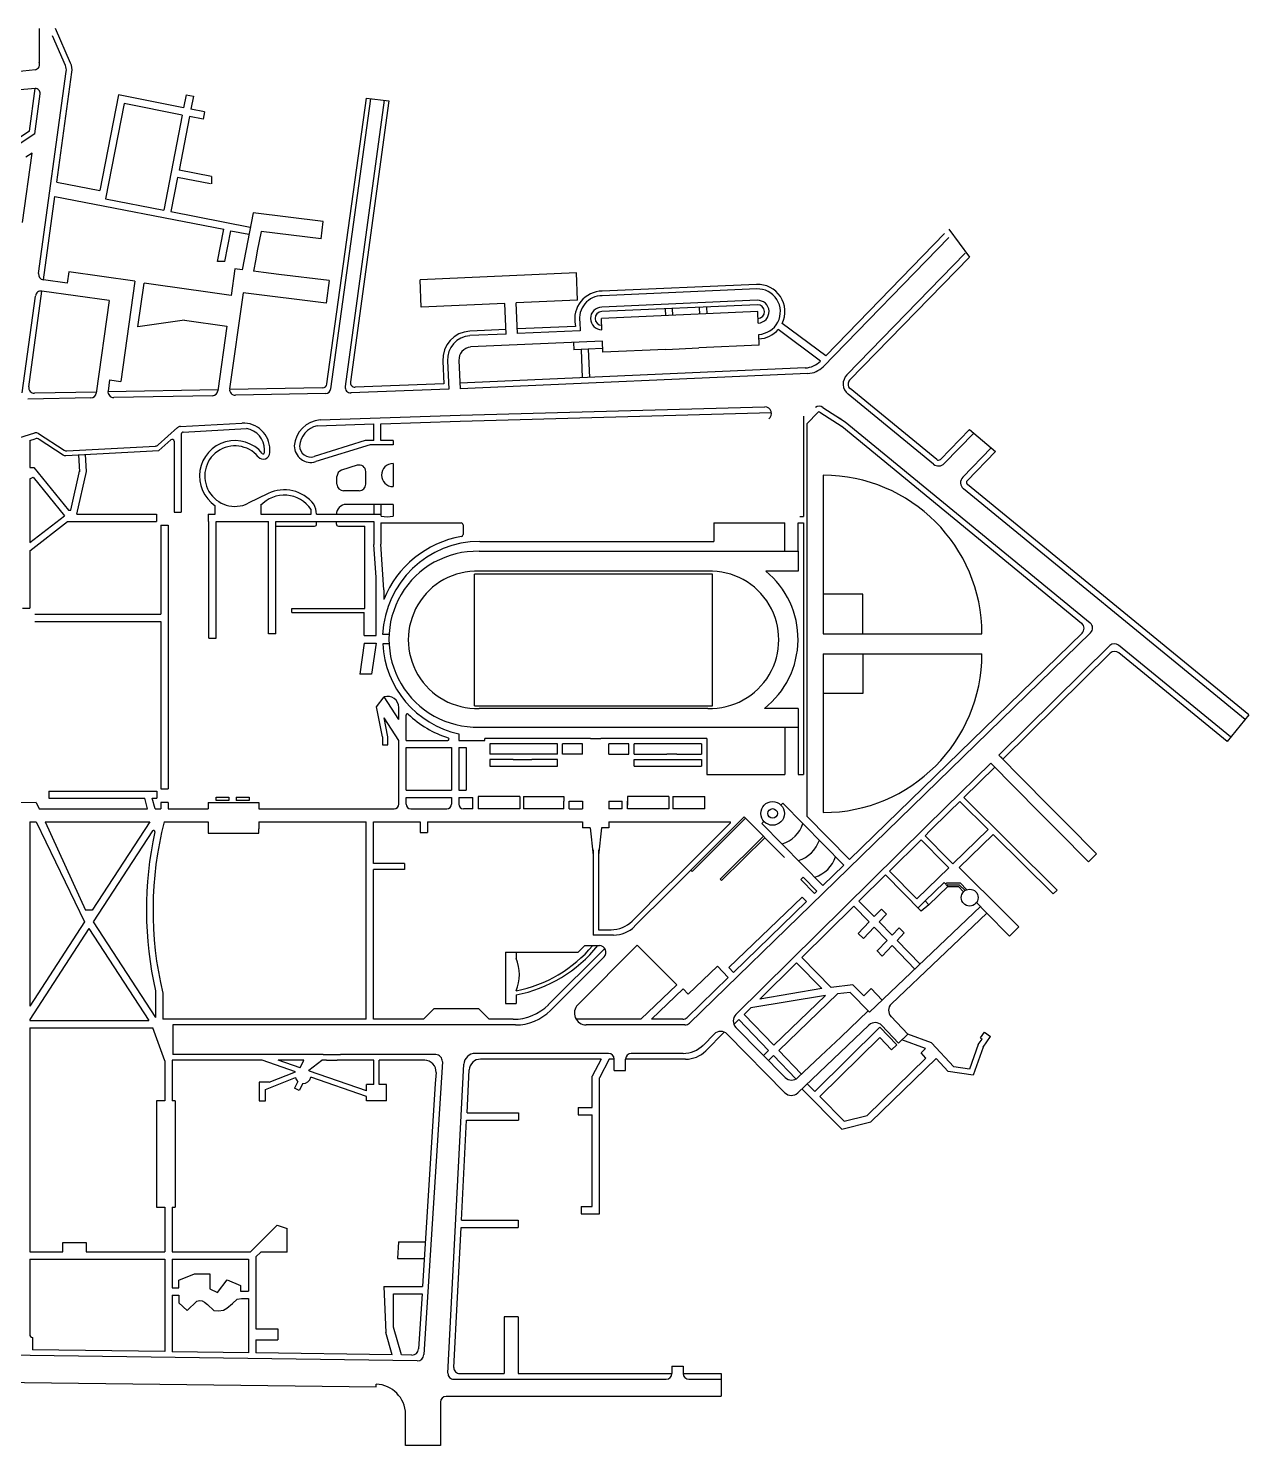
# Model space of a CAD drawing. Header units: inches. Extents: x 1351896 to 1355131, y 408557 to 410703.
# Drawn here: x 1353282 to 1355131, y 408557 to 410703 of the extents above; entities that cross this region are included whole.
import ezdxf

# ---------------------------------------------------------------- set-up
doc = ezdxf.new("R2010")
doc.units = ezdxf.units.IN
doc.header["$MEASUREMENT"] = 0
doc.layers.add('WALKWAYS', color=7, linetype='Continuous', lineweight=30, true_color=0x85000b)

msp = doc.modelspace()

# ---------------------------------------------------------------- linework, layer by layer
at = {"layer": 'WALKWAYS', "color": 255, "linetype": 'Continuous', "lineweight": 25}
for p, q in [((1353298.6, 410703), (1353298.6, 410652)), ((1353346.3, 410650.5), (1353323.3, 410703)), ((1353338.5, 410647), (1353318.9, 410691.7)), ((1353293.1, 410640.3), (1353060, 410615.9)), ((1353297.8, 410332), (1353339.8, 410637.7)), ((1353325.5, 410470.2), (1353348.3, 410636.6)), ((1353292.7, 410612.2), (1353069.1, 410591.5)), ((1353283.9, 410547.5), (1353292.7, 410612.2)), ((1353292, 410543.2), (1353300.1, 410603.9)), ((1353418.6, 410602.3), (1353390.6, 410457.6)), ((1353427.3, 410589.4), (1353399.3, 410444.7)), ((1353517.5, 410582.6), (1353418.6, 410602.3)), ((1353515.4, 410571.8), (1353427.3, 410589.4)), ((1353521.4, 410602.5), (1353517.5, 410582.6)), ((1353521.4, 410602.5), (1353532.2, 410600.4)), ((1353532.2, 410600.4), (1353528.4, 410580.5)), ((1353734.6, 410164.6), (1353794.4, 410597.3)), ((1353740.6, 410157.5), (1353801.2, 410596.4)), ((1353821.4, 410594.4), (1353762.2, 410160.9)), ((1353828.2, 410593.5), (1353770.1, 410167.8)), ((1353794.4, 410597.3), (1353828.2, 410593.5)), ((1353515.4, 410571.8), (1353487.5, 410427.6)), ((1353526.3, 410569.7), (1353510.5, 410488.2)), ((1353546.9, 410565.6), (1353526.3, 410569.7)), ((1353549, 410576.4), (1353528.4, 410580.5)), ((1353549, 410576.4), (1353546.9, 410565.6)), ((1353283.9, 410547.5), (1353252.8, 410526.9)), ((1353292, 410543.2), (1353258, 410520.7)), ((1353273.6, 410409.3), (1353288, 410514.2)), ((1353288, 410514.2), (1353278.5, 410507.8)), ((1353559.7, 410478.6), (1353510.5, 410488.2)), ((1353325.5, 410470.2), (1353390.6, 410457.6)), ((1353508.4, 410477.4), (1353498.3, 410425.5)), ((1353558.2, 410467.7), (1353508.4, 410477.4)), ((1353559.7, 410478.6), (1353559.7, 410467.7)), ((1353305.2, 410322.3), (1353322.5, 410448.3)), ((1353322.5, 410448.3), (1353578.2, 410398.8)), ((1353399.3, 410444.7), (1353487.5, 410427.6)), ((1353498.3, 410425.5), (1353618.5, 410402.2)), ((1353622.6, 410423.5), (1353606, 410337.5)), ((1353728.9, 410410.5), (1353622.6, 410423.5)), ((1353568.8, 410350.2), (1353578.2, 410398.8)), ((1353580, 410350.2), (1353589, 410396.7)), ((1353589, 410396.7), (1353616.4, 410391.4)), ((1353725.7, 410384.2), (1353728.9, 410410.5)), ((1354676.4, 410398.8), (1354707.6, 410356.8)), ((1353634.7, 410395.4), (1353629, 410366.1)), ((1353725.7, 410384.2), (1353634.7, 410395.4)), ((1354676.4, 410386.4), (1354486.1, 410190.8)), ((1354670.1, 410392.3), (1354490.1, 410207.2)), ((1353626.7, 410353.7), (1353623.1, 410335.4)), ((1353629, 410366.1), (1353626.7, 410353.7)), ((1354701.4, 410362.8), (1354522.2, 410178.5)), ((1354707.6, 410356.8), (1354526.3, 410170.4)), ((1353343.7, 410334.3), (1353341.3, 410317.2)), ((1353443.6, 410320.3), (1353343.7, 410334.3)), ((1353580, 410350.2), (1353568.8, 410350.2)), ((1353595.2, 410339), (1353589.6, 410298.8)), ((1353606, 410337.5), (1353595.2, 410339)), ((1353638.4, 410333.5), (1353623.1, 410335.4)), ((1353661.7, 410330.6), (1353638.4, 410333.5)), ((1354112.4, 410332.7), (1353875.6, 410322.4)), ((1354114.2, 410291.4), (1354112.4, 410332.7)), ((1353341.3, 410317.2), (1353305.1, 410322.3)), ((1353443.6, 410320.3), (1353422.4, 410168.5)), ((1353448.3, 410251.1), (1353457.6, 410317.2)), ((1353493.2, 410312.2), (1353457.6, 410317.2)), ((1353554.2, 410303.7), (1353475.4, 410314.7)), ((1353737.8, 410321.3), (1353661.7, 410330.6)), ((1353737.8, 410321.3), (1353733.6, 410287.1)), ((1353877.4, 410281.1), (1353875.6, 410322.4)), ((1354385.2, 410315.4), (1354151.2, 410305.2)), ((1353273, 410151.4), (1353293.1, 410297.8)), ((1353282.9, 410160.2), (1353302.8, 410305.2)), ((1353404.8, 410291), (1353302.8, 410305.2)), ((1353404.8, 410291), (1353385.2, 410150.9)), ((1353589.6, 410298.8), (1353554.2, 410303.7)), ((1353607.5, 410302.6), (1353587.2, 410157.3)), ((1353733.6, 410287.1), (1353607.5, 410302.6)), ((1354114.2, 410291.4), (1354021.3, 410287.3)), ((1354386.2, 410291.3), (1354150.8, 410281)), ((1354385.5, 410308.5), (1354151.5, 410298.3)), ((1354004.1, 410286.6), (1353877.4, 410281.1)), ((1354006.1, 410240.2), (1354004.1, 410286.6)), ((1354023.3, 410241), (1354021.3, 410287.3)), ((1354387, 410274.1), (1354150.2, 410263.8)), ((1354386.5, 410284.4), (1354151.1, 410274.1)), ((1354246.7, 410278.3), (1354247.2, 410268)), ((1354257.7, 410278.8), (1354258.2, 410268.5)), ((1354298.3, 410280.6), (1354298.8, 410270.3)), ((1354309.3, 410281.1), (1354309.8, 410270.7)), ((1354387.7, 410256.9), (1354387, 410274.1)), ((1353518.9, 410261.3), (1353448.3, 410251.1)), ((1353518.9, 410261.3), (1353583.1, 410252.3)), ((1353583.1, 410252.3), (1353569.4, 410154.3)), ((1354005.8, 410247.1), (1353950.9, 410244.7)), ((1354111, 410251.7), (1354023, 410247.9)), ((1354110.7, 410255.2), (1354111, 410251.7)), ((1354117.6, 410258), (1354118.2, 410245.2)), ((1354150.9, 410246.6), (1354150.2, 410263.8)), ((1354482.3, 410199.3), (1354418.2, 410247.1)), ((1354490.1, 410207.2), (1354424.3, 410256.3)), ((1354006.1, 410240.2), (1353951.2, 410237.8)), ((1354151.7, 410229.4), (1353952, 410220.6)), ((1354118.2, 410245.2), (1354023.3, 410241)), ((1354107.9, 410227.5), (1354108.4, 410216.5)), ((1354152.4, 410212.8), (1354151.7, 410229.4)), ((1354389.2, 410223.2), (1354388.5, 410239.7)), ((1354152.2, 410218.4), (1354108.4, 410216.5)), ((1354119.4, 410217), (1354121.3, 410174.1)), ((1354130.4, 410217.4), (1354132.3, 410174.6)), ((1354248, 410217), (1354152.4, 410212.8)), ((1354248, 410217), (1354297.9, 410219.2)), ((1354389.2, 410223.2), (1354297.9, 410219.2)), ((1353910.3, 410199.2), (1353911.8, 410165)), ((1353917.2, 410199.5), (1353919.1, 410156.6)), ((1353934.4, 410200.3), (1353936.3, 410157.4)), ((1354459.1, 410188.9), (1353935.9, 410166)), ((1353405.4, 410170.9), (1353403, 410153.9)), ((1353405.4, 410170.9), (1353422.4, 410168.5)), ((1353911.8, 410165), (1353777.2, 410160)), ((1354462.9, 410180.4), (1353936.3, 410157.4)), ((1353376.8, 410143.4), (1353281.7, 410141.7)), ((1353385.4, 410152.2), (1353291.6, 410150.5)), ((1353569.6, 410155.7), (1353402.8, 410152.5)), ((1353561, 410146.9), (1353411.7, 410144.1)), ((1353727.9, 410158.6), (1353587, 410156)), ((1353732.2, 410150.1), (1353595.9, 410147.5)), ((1353919.1, 410156.6), (1353771, 410151.1)), ((1354653.3, 410043.2), (1354523.9, 410149.1)), ((1354658.3, 410050.2), (1354527, 410157.7)), ((1353724.4, 410110.1), (1353936.3, 410117.2)), ((1353936.3, 410117.2), (1354397.7, 410129.9)), ((1353936.6, 410108.5), (1354407.8, 410121.6)), ((1354461.3, 410104.3), (1354478.6, 410121.8)), ((1354481.1, 410122), (1354515.1, 410100.3)), ((1354485.8, 410129.2), (1354519.7, 410107.5)), ((1353478.9, 410072.3), (1353508.3, 410098.5)), ((1353512.5, 410100.2), (1353605.9, 410105.3)), ((1353516.8, 410091.8), (1353612.6, 410097)), ((1353719.7, 410101.3), (1353805.4, 410104.2)), ((1353805.4, 410078.9), (1353805.4, 410104.2)), ((1353816.4, 410104.5), (1353936.6, 410108.5)), ((1353816.4, 410078.9), (1353816.4, 410104.5)), ((1354456.3, 410115.9), (1354456.3, 409964.2)), ((1354461.3, 410104.3), (1354461.3, 409510.4)), ((1354507.8, 410115), (1354513, 410111.9)), ((1354514.3, 410100.9), (1354877.7, 409802.4)), ((1354519.7, 410107.5), (1354890.6, 409802.9)), ((1354707.6, 410095.6), (1354663.7, 410050.5)), ((1354707.6, 410095.6), (1354747.4, 410062.5)), ((1353065.8, 410021.5), (1353292, 410090.4)), ((1353284.3, 410079), (1353292.8, 410081.6)), ((1353284.3, 410079), (1353284.3, 410038.2)), ((1353297.7, 410089.6), (1353336.6, 410064.4)), ((1353298.5, 410080.8), (1353334.8, 410057.4)), ((1353479.9, 410064), (1353498, 410080.1)), ((1353503, 410077.8), (1353503, 409970.6)), ((1353514, 410088.8), (1353514, 409970.6)), ((1353792.7, 410078.9), (1353715.2, 410054.7)), ((1353805.4, 410078.9), (1353792.7, 410078.9)), ((1353834.8, 410078.9), (1353816.4, 410078.9)), ((1353834.8, 410078.9), (1353834.8, 410072.7)), ((1354714.2, 410090.1), (1354669.5, 410044.1)), ((1353338.9, 410056.4), (1353479.9, 410064)), ((1353340.7, 410063.4), (1353474.7, 410070.6)), ((1353360.3, 410031.7), (1353358.9, 410057.4)), ((1353370.3, 410032.3), (1353368.9, 410058)), ((1353640.1, 410060.8), (1353640.1, 410065.3)), ((1353648.1, 410060.8), (1353648.1, 410065.3)), ((1353799.8, 410072.7), (1353717.6, 410047)), ((1353834.8, 410072.7), (1353799.8, 410072.7)), ((1354740.8, 410068), (1354697.7, 410023.7)), ((1354747.4, 410062.5), (1354704.3, 410018.2)), ((1353284.3, 410038.2), (1353290.8, 410038.2)), ((1353290.8, 410038.2), (1353343.1, 409973.5)), ((1353346.8, 409973.5), (1353360.5, 410034.5)), ((1353355.7, 409967.4), (1353370.3, 410032.3)), ((1353780.3, 410041.5), (1353756.8, 410034.1)), ((1353793.3, 410013), (1353793.3, 410031.9)), ((1353834.8, 410044.2), (1353834.8, 410009.2)), ((1353284.3, 410021.1), (1353289.7, 410023.6)), ((1353284.3, 410021.1), (1353284.3, 409924.8)), ((1353289.7, 410023.6), (1353337, 409965.2)), ((1353749.8, 410013), (1353749.8, 410024.6)), ((1354486.3, 410026.5), (1354486.3, 409786.1)), ((1355130.7, 409663.5), (1354704.6, 410012.3)), ((1353645.3, 409998.6), (1353615.3, 409984)), ((1353783.3, 410003), (1353759.8, 410003)), ((1355125.2, 409656.8), (1354698.7, 410006)), ((1353343.1, 409973.5), (1353346.8, 409973.5)), ((1353355.7, 409967.4), (1353476.2, 409967.4)), ((1353476.2, 409967.4), (1353476.2, 409956.4)), ((1353503, 409970.6), (1353514, 409970.6)), ((1353554.6, 409967.4), (1353565.5, 409967.4)), ((1353554.6, 409967.4), (1353554.6, 409956.4)), ((1353565.5, 409967.4), (1353565.5, 409980.4)), ((1353634.2, 409980.4), (1353634.2, 409967.4)), ((1353634.2, 409967.4), (1353710.9, 409967.4)), ((1353710.9, 409967.4), (1353710.9, 409973.1)), ((1353718.9, 409967.4), (1353805.4, 409967.4)), ((1353834.8, 409982.2), (1353763.9, 409982.2)), ((1353805.4, 409982.2), (1353805.4, 409967.4)), ((1353805.4, 409967.4), (1353816.4, 409967.4)), ((1353816.4, 409982.2), (1353816.4, 409964.3)), ((1353834.8, 409982.2), (1353834.8, 409964.4)), ((1353284.3, 409924.8), (1353337, 409965.2)), ((1353284.3, 409912.2), (1353341.8, 409956.4)), ((1353341.8, 409956.4), (1353476.2, 409956.4)), ((1353483.2, 409950.7), (1353483.2, 409816.2)), ((1353483.2, 409950.7), (1353494.2, 409950.7)), ((1353494.2, 409950.7), (1353494.2, 409551.7)), ((1353554.6, 409956.4), (1353555.7, 409956.4)), ((1353555.7, 409779.6), (1353555.7, 409956.4)), ((1353566.7, 409779.6), (1353566.7, 409956.4)), ((1353566.7, 409956.4), (1353646, 409956.4)), ((1353646, 409786.4), (1353646, 409956.4)), ((1353657, 409786.4), (1353657, 409956.4)), ((1353657, 409956.4), (1353805.4, 409956.4)), ((1353657, 409949.4), (1353715.9, 409949.4)), ((1353718.9, 409952.4), (1353718.9, 409956.4)), ((1353748.9, 409952.4), (1353748.9, 409956.4)), ((1353751.9, 409949.4), (1353791.9, 409949.4)), ((1353791.9, 409824.7), (1353791.9, 409949.4)), ((1353805.4, 409956.4), (1353805.4, 409921.4)), ((1353816.4, 409954.2), (1353937.7, 409954.2)), ((1353816.4, 409954.2), (1353816.4, 409921.9)), ((1353940.7, 409951.2), (1353940.7, 409936.7)), ((1354320.4, 409954.2), (1354428.1, 409954.2)), ((1354320.4, 409954.2), (1354320.4, 409926.3)), ((1354428.1, 409911.3), (1354428.1, 409954.2)), ((1354448.2, 409911.3), (1354448.2, 409954.2)), ((1354448.2, 409954.2), (1354456.3, 409954.2)), ((1354450.7, 409964.2), (1354456.3, 409964.2)), ((1354456.3, 409954.2), (1354456.3, 409573.3)), ((1353966.3, 409926.3), (1354320.4, 409926.3)), ((1353284.3, 409912.2), (1353284.3, 409825)), ((1353808.9, 409871.5), (1353805.4, 409921.4)), ((1353820.5, 409852.8), (1353816.4, 409921.9)), ((1353965.1, 409911.3), (1354448.2, 409911.3)), ((1354448.2, 409911.3), (1354448.2, 409881.2)), ((1354311.6, 409881.2), (1353965.1, 409881.2)), ((1354448.2, 409881.2), (1354399.4, 409881.2)), ((1353808.9, 409783.7), (1353808.9, 409871.5)), ((1354318.6, 409876.7), (1353958.1, 409876.7)), ((1353958.1, 409677.3), (1353958.1, 409876.7)), ((1354318.6, 409677.3), (1354318.6, 409876.7)), ((1353820.5, 409852.8), (1353820.5, 409838.4)), ((1354546.4, 409846.2), (1354486.3, 409846.2)), ((1354546.4, 409786.1), (1354546.4, 409846.2)), ((1353273.3, 409825), (1353284.3, 409825)), ((1353681.2, 409824.7), (1353791.9, 409824.7)), ((1353681.2, 409818.7), (1353681.2, 409824.7)), ((1353681.2, 409818.7), (1353791.1, 409818.7)), ((1353791.1, 409783.7), (1353791.1, 409818.7)), ((1353292.1, 409816.2), (1353483.2, 409816.2)), ((1353292.1, 409805.2), (1353483.2, 409805.2)), ((1353483.2, 409805.2), (1353483.2, 409551.7)), ((1353555.7, 409779.6), (1353566.7, 409779.6)), ((1353657, 409786.4), (1353646, 409786.4)), ((1353791.1, 409783.7), (1353808.9, 409783.7)), ((1353828.7, 409785.2), (1353819, 409785.2)), ((1354891.3, 409788), (1354486.2, 409393.8)), ((1354486.3, 409786.1), (1354726.7, 409786.1)), ((1354878.3, 409787.5), (1354526.1, 409444.6)), ((1353791.1, 409772.4), (1353784.6, 409725.1)), ((1353791.1, 409772.4), (1353808.9, 409772.4)), ((1353808.9, 409772.4), (1353802.3, 409725.1)), ((1353828.7, 409771.2), (1353819, 409771.2)), ((1354486.3, 409756.1), (1354726.7, 409756.1)), ((1354486.3, 409756.1), (1354486.3, 409515.7)), ((1354546.4, 409756.1), (1354546.4, 409696)), ((1354752.3, 409602.8), (1354920.3, 409768.5)), ((1354758.4, 409596.7), (1354920.8, 409757)), ((1355103.4, 409630.2), (1354933.7, 409769.1)), ((1355097.9, 409623.5), (1354934.2, 409757.6)), ((1353802.3, 409725.1), (1353784.6, 409725.1)), ((1353809.7, 409675.9), (1353821.4, 409690.7)), ((1353843.4, 409656.7), (1353821.4, 409690.7)), ((1354546.4, 409696), (1354486.3, 409696)), ((1353818.8, 409630.5), (1353809.7, 409675.9)), ((1353843.4, 409656.7), (1353843.4, 409674.9)), ((1353958.1, 409677.3), (1354318.6, 409677.3)), ((1354311.6, 409673.4), (1353965.1, 409673.4)), ((1354448.2, 409673.4), (1354397.1, 409673.4)), ((1354448.2, 409673.4), (1354448.2, 409645.2)), ((1353843.4, 409624.8), (1353821.2, 409659.2)), ((1353826.9, 409630.6), (1353821.2, 409659.2)), ((1353854.4, 409625), (1353854.4, 409663.2)), ((1353965.1, 409645.2), (1354448.2, 409645.2)), ((1354428.1, 409645.2), (1354428.1, 409573.3)), ((1354448.2, 409645.2), (1354448.2, 409573.3)), ((1355130.7, 409663.5), (1355097.9, 409623.5)), ((1353818.8, 409630.5), (1353818.8, 409618.5)), ((1353826.9, 409618.5), (1353826.9, 409630.6)), ((1353843.4, 409528.5), (1353843.4, 409624.8)), ((1353854.4, 409625), (1353917.5, 409625)), ((1353934.3, 409634.8), (1353934.3, 409625)), ((1353934.3, 409625), (1353945.4, 409625)), ((1353945.4, 409625), (1353973.5, 409625)), ((1354121.7, 409628), (1353973.5, 409628)), ((1353973.5, 409625), (1353973.5, 409628)), ((1354134, 409628), (1354121.7, 409628)), ((1354134, 409628), (1354149.4, 409628)), ((1354161.7, 409628), (1354149.4, 409628)), ((1354309.9, 409628), (1354161.7, 409628)), ((1354309.9, 409628), (1354309.9, 409573.3)), ((1353818.8, 409618.5), (1353826.9, 409618.5)), ((1353854.4, 409614), (1353923.2, 409614)), ((1353854.4, 409549.5), (1353854.4, 409614)), ((1353923.2, 409614), (1353923.2, 409549.5)), ((1353934.3, 409614), (1353945.4, 409614)), ((1353934.3, 409614), (1353934.3, 409549.5)), ((1353945.4, 409614), (1353945.4, 409549.5)), ((1353981.5, 409620), (1353981.5, 409603.9)), ((1354083.6, 409620), (1353981.5, 409620)), ((1354083.6, 409603.9), (1353981.5, 409603.9)), ((1354083.6, 409603.9), (1354083.6, 409620)), ((1354091.6, 409603.9), (1354091.6, 409620)), ((1354121.7, 409620), (1354091.6, 409620)), ((1354121.7, 409603.9), (1354091.6, 409603.9)), ((1354121.7, 409603.9), (1354121.7, 409620)), ((1354161.7, 409603.9), (1354161.7, 409620)), ((1354191.8, 409620), (1354161.7, 409620)), ((1354161.7, 409603.9), (1354191.8, 409603.9)), ((1354191.8, 409603.9), (1354191.8, 409620)), ((1354301.9, 409620), (1354199.8, 409620)), ((1354199.8, 409603.9), (1354199.8, 409620)), ((1354199.8, 409603.9), (1354249.3, 409603.9)), ((1354264.6, 409603.9), (1354249.3, 409603.9)), ((1354264.6, 409603.9), (1354301.9, 409603.9)), ((1354301.9, 409620), (1354301.9, 409603.9)), ((1354757.2, 409597.9), (1354752.3, 409602.8)), ((1354825.7, 409528.4), (1354752.3, 409602.8)), ((1353981.5, 409595.9), (1353981.5, 409585.8)), ((1354016.5, 409595.9), (1353981.5, 409595.9)), ((1353981.5, 409585.8), (1354083.6, 409585.8)), ((1354016.5, 409595.9), (1354044.8, 409595.9)), ((1354083.6, 409595.9), (1354044.8, 409595.9)), ((1354083.6, 409585.8), (1354083.6, 409595.9)), ((1354199.8, 409595.9), (1354241.3, 409595.9)), ((1354199.8, 409585.8), (1354199.8, 409595.9)), ((1354199.8, 409585.8), (1354301.9, 409585.8)), ((1354241.3, 409595.9), (1354272.6, 409595.9)), ((1354272.6, 409595.9), (1354301.9, 409595.9)), ((1354301.9, 409595.9), (1354301.9, 409585.8)), ((1354671.1, 409522.7), (1354740.1, 409590.7)), ((1354699.2, 409538.3), (1354746.1, 409584.6)), ((1354813.6, 409516.2), (1354740.1, 409590.7)), ((1354309.9, 409573.3), (1354393.6, 409573.3)), ((1354393.6, 409573.3), (1354428.1, 409573.3)), ((1354448.2, 409573.3), (1354456.3, 409573.3)), ((1353313.3, 409548.3), (1353476.7, 409548.2)), ((1353313.3, 409548.3), (1353313.3, 409537.3)), ((1353476.7, 409548.2), (1353476.7, 409537.3)), ((1353483.2, 409551.7), (1353494.2, 409551.7)), ((1353567, 409534.1), (1353567, 409538.8)), ((1353567, 409538.8), (1353586.2, 409538.8)), ((1353586.2, 409538.8), (1353586.2, 409534.1)), ((1353597.3, 409538.8), (1353597.3, 409534.1)), ((1353597.3, 409538.8), (1353617, 409538.8)), ((1353617, 409538.8), (1353617, 409534.1)), ((1353854.4, 409549.5), (1353923.2, 409549.5)), ((1353854.4, 409538.4), (1353923.2, 409538.4)), ((1353854.4, 409528.5), (1353854.4, 409538.4)), ((1353923.2, 409538.4), (1353923.2, 409528.5)), ((1353934.3, 409549.5), (1353945.4, 409549.5)), ((1353934.3, 409538.4), (1353934.3, 409528.5)), ((1353934.3, 409538.4), (1353955.4, 409538.4)), ((1353955.4, 409521.5), (1353955.4, 409538.4)), ((1354026.5, 409539.8), (1353963.4, 409539.8)), ((1353963.4, 409539.8), (1353963.4, 409532.8)), ((1354026.5, 409539.8), (1354026.5, 409521.5)), ((1354032.5, 409539.8), (1354032.5, 409521.5)), ((1354032.5, 409539.8), (1354093.6, 409539.8)), ((1354093.6, 409539.8), (1354093.6, 409532.8)), ((1354252.4, 409539.8), (1354189.8, 409539.8)), ((1354189.8, 409539.8), (1354189.8, 409527.1)), ((1354252.4, 409539.8), (1354252.4, 409521.5)), ((1354258.4, 409539.8), (1354258.4, 409521.5)), ((1354258.4, 409539.8), (1354307.2, 409539.8)), ((1354307.2, 409521.5), (1354307.2, 409539.8)), ((1354699.2, 409538.3), (1354840.4, 409398.3)), ((1353294.3, 409530.7), (1353228.6, 409530.4)), ((1353294.3, 409530.7), (1353298.5, 409521.5)), ((1353298.5, 409521.5), (1353462.9, 409521.5)), ((1353313.3, 409537.3), (1353458.5, 409537.3)), ((1353462.9, 409521.5), (1353458.5, 409537.3)), ((1353474.2, 409521.5), (1353469.8, 409537.3)), ((1353469.8, 409537.3), (1353476.7, 409537.3)), ((1353474.2, 409521.5), (1353483.2, 409521.5)), ((1353474.2, 409521.5), (1353483.2, 409521.5)), ((1353483.2, 409530.7), (1353483.2, 409521.5)), ((1353494.2, 409530.7), (1353483.2, 409530.7)), ((1353494.2, 409530.7), (1353494.2, 409521.5)), ((1353494.2, 409521.5), (1353554.6, 409521.5)), ((1353554.6, 409530.7), (1353554.6, 409521.5)), ((1353554.6, 409530.7), (1353631.2, 409530.7)), ((1353586.2, 409534.1), (1353567, 409534.1)), ((1353617, 409534.1), (1353597.3, 409534.1)), ((1353631.2, 409530.7), (1353631.2, 409521.5)), ((1353631.2, 409521.5), (1353836.4, 409521.5)), ((1353861.4, 409521.5), (1353916.2, 409521.5)), ((1353955.4, 409521.5), (1353941.3, 409521.5)), ((1353963.4, 409532.8), (1353963.4, 409521.5)), ((1354026.5, 409521.5), (1353963.4, 409521.5)), ((1354093.6, 409521.5), (1354032.5, 409521.5)), ((1354093.6, 409521.5), (1354093.6, 409532.8)), ((1354101.6, 409521.5), (1354101.6, 409532.8)), ((1354101.6, 409532.8), (1354121.7, 409532.8)), ((1354101.6, 409521.5), (1354121.7, 409521.5)), ((1354121.7, 409532.8), (1354121.7, 409521.5)), ((1354161.7, 409532.8), (1354161.7, 409521.5)), ((1354161.7, 409532.8), (1354181.8, 409532.8)), ((1354181.8, 409521.5), (1354161.7, 409521.5)), ((1354181.8, 409521.5), (1354181.8, 409532.8)), ((1354189.8, 409521.5), (1354189.8, 409532.8)), ((1354252.4, 409521.5), (1354189.8, 409521.5)), ((1354307.2, 409521.5), (1354258.4, 409521.5)), ((1354422.3, 409527), (1354425.2, 409529.8)), ((1354425.2, 409529.8), (1354517.5, 409436.3)), ((1354671.1, 409522.7), (1354641.8, 409493.9)), ((1354677.2, 409516.6), (1354647.9, 409487.8)), ((1354677.2, 409516.6), (1354693.3, 409532.5)), ((1354693.3, 409532.5), (1354736, 409490.2)), ((1354813.6, 409516.2), (1354842.4, 409487)), ((1354825.7, 409528.4), (1354854.6, 409499.1)), ((1353284.3, 409501.5), (1353284.3, 409222.5)), ((1353284.3, 409501.5), (1353294.2, 409501.5)), ((1353294.2, 409501.5), (1353367.5, 409350.2)), ((1353307.7, 409501.5), (1353369, 409368.1)), ((1353307.7, 409501.5), (1353466.1, 409501.5)), ((1353466.1, 409501.5), (1353379.2, 409368.1)), ((1353487.8, 409501.5), (1353554.6, 409501.5)), ((1353554.6, 409501.5), (1353554.6, 409484.7)), ((1353631.2, 409501.5), (1353631.2, 409491.1)), ((1353631.2, 409501.5), (1353794, 409501.5)), ((1353794, 409202.7), (1353794, 409501.5)), ((1353805, 409438.8), (1353805, 409501.5)), ((1353805, 409501.5), (1353875.8, 409501.5)), ((1353875.8, 409501.5), (1353875.8, 409485.4)), ((1353886.8, 409501.5), (1353886.8, 409485.4)), ((1353886.8, 409501.5), (1354121.7, 409501.5)), ((1354121.7, 409501.5), (1354121.7, 409492.5)), ((1354161.7, 409501.5), (1354161.7, 409492.5)), ((1354161.7, 409501.5), (1354345.7, 409501.5)), ((1354260.3, 409415), (1354345.7, 409500.4)), ((1354272.1, 409415), (1354366.6, 409509.4)), ((1354287.8, 409426.5), (1354368.7, 409507.3)), ((1354345.7, 409500.4), (1354345.7, 409501.5)), ((1354366.6, 409509.4), (1354427.5, 409447.7)), ((1354393.4, 409499.3), (1354396.5, 409502.3)), ((1354393.4, 409499.3), (1354485.9, 409405.5)), ((1354461.3, 409510.4), (1354526.1, 409444.6)), ((1354900.2, 409453), (1354854.6, 409499.1)), ((1353470.3, 409487.9), (1353380.6, 409350.2)), ((1353554.6, 409484.7), (1353631.2, 409484.7)), ((1353631.2, 409484.7), (1353631.2, 409491.1)), ((1353875.8, 409485.4), (1353886.8, 409485.4)), ((1354133.1, 409492.5), (1354121.7, 409492.5)), ((1354133.1, 409492.5), (1354137.7, 409451.3)), ((1354150.3, 409492.5), (1354145.7, 409451.3)), ((1354161.7, 409492.5), (1354150.3, 409492.5)), ((1354330, 409414.9), (1354395.8, 409479.8)), ((1354332.1, 409412.8), (1354397.9, 409477.7)), ((1354354.1, 409210), (1354641.8, 409493.9)), ((1354586.5, 409427.2), (1354634.6, 409474.6)), ((1354641.8, 409467.4), (1354634.6, 409474.6)), ((1354640.5, 409480.4), (1354647.9, 409487.8)), ((1354647.7, 409473.2), (1354640.5, 409480.4)), ((1354647.7, 409473.2), (1354669.5, 409451.1)), ((1354736, 409490.2), (1354682.4, 409438)), ((1354743.8, 409482.4), (1354692.3, 409432.3)), ((1354743.8, 409482.4), (1354834.5, 409392.6)), ((1354887.9, 409440.9), (1354842.4, 409487)), ((1354137.7, 409459.2), (1354137.7, 409330.3)), ((1354145.7, 409459.2), (1354145.7, 409338.3)), ((1354641.8, 409467.4), (1354663.6, 409445.3)), ((1354887.9, 409440.9), (1354900.2, 409453)), ((1353852, 409438.8), (1353805, 409438.8)), ((1353852, 409438.8), (1353852, 409429.5)), ((1354517.5, 409436.3), (1354485.9, 409405.5)), ((1354676.5, 409432.2), (1354628.1, 409385.1)), ((1354676.5, 409432.2), (1354663.6, 409445.3)), ((1354682.4, 409438), (1354669.5, 409451.1)), ((1354761.8, 409363.3), (1354692.3, 409432.3)), ((1353805, 409202.7), (1353805, 409429.5)), ((1353852, 409429.5), (1353805, 409429.5)), ((1354260.3, 409415), (1354249.5, 409404.2)), ((1354272.1, 409415), (1354253.8, 409396.7)), ((1354285.5, 409428.4), (1354287.8, 409426.5)), ((1354330, 409414.9), (1354332.1, 409412.8)), ((1354456, 409417.7), (1354452.5, 409414.3)), ((1354452.5, 409414.3), (1354473.1, 409393)), ((1354456, 409417.7), (1354476.7, 409396.5)), ((1354540.4, 409381.7), (1354580.6, 409421.4)), ((1354634.8, 409366.5), (1354580.6, 409421.4)), ((1354628.1, 409385.1), (1354586.5, 409427.2)), ((1354640.7, 409382), (1354669.3, 409409.6)), ((1354674.9, 409403.8), (1354669.3, 409409.6)), ((1354673.7, 409409.3), (1354671.6, 409407.2)), ((1354673.7, 409409.3), (1354693.6, 409409.3)), ((1354703.6, 409398.9), (1354693.6, 409409.3)), ((1354196.7, 409351.5), (1354249.5, 409404.2)), ((1354200.6, 409343.5), (1354253.8, 409396.7)), ((1354486.2, 409393.8), (1354283.9, 409196.9)), ((1354454.5, 409387.6), (1354343.4, 409280.9)), ((1354454.5, 409387.6), (1354460.9, 409381.1)), ((1354473.1, 409393), (1354476.7, 409396.5)), ((1354674.9, 409403.8), (1354646.4, 409376.1)), ((1354674.9, 409406.5), (1354673.5, 409405.2)), ((1354674.9, 409406.5), (1354692.4, 409406.5)), ((1354674.9, 409403.8), (1354691.2, 409403.8)), ((1354698.9, 409395.9), (1354691.2, 409403.8)), ((1354701.1, 409397.6), (1354692.4, 409406.5)), ((1354834.5, 409392.6), (1354840.4, 409398.3)), ((1353379.2, 409368.1), (1353369, 409368.1)), ((1354460.9, 409381.1), (1354350.4, 409273.6)), ((1354453.7, 409296.1), (1354532.6, 409374)), ((1354532.6, 409374), (1354555.7, 409350.1)), ((1354540.4, 409381.7), (1354563.3, 409358.2)), ((1354556.3, 409213.6), (1354724.5, 409373.5)), ((1354574.3, 409369.7), (1354563.3, 409358.2)), ((1354574.3, 409369.7), (1354581.9, 409361.7)), ((1354640.7, 409382), (1354629.9, 409371.4)), ((1354646.4, 409376.1), (1354634.8, 409366.5)), ((1354646.4, 409376.1), (1354640.7, 409382)), ((1354718.5, 409379.6), (1354732.7, 409365.1)), ((1353367.5, 409350.2), (1353284.3, 409222.5)), ((1353380.6, 409350.2), (1353474.9, 409205.6)), ((1354555.7, 409350.1), (1354539.2, 409332.7)), ((1354581.9, 409361.7), (1354571, 409350.2)), ((1354571, 409350.2), (1354590.5, 409330.2)), ((1354589.6, 409226.2), (1354734.2, 409363.6)), ((1354732.7, 409365.1), (1354768.6, 409328.6)), ((1354782.6, 409342.6), (1354761.8, 409363.3)), ((1353374.1, 409340.1), (1353284.3, 409202.3)), ((1353374.1, 409340.1), (1353464.7, 409201)), ((1354168.7, 409330.3), (1354137.7, 409330.3)), ((1354145.7, 409338.3), (1354164.9, 409338.3)), ((1354539.2, 409332.7), (1354547.2, 409325.1)), ((1354563.4, 409342.2), (1354547.2, 409325.1)), ((1354563.4, 409342.2), (1354582.9, 409322.2)), ((1354601.2, 409341.4), (1354590.5, 409330.2)), ((1354608.7, 409333.4), (1354598.2, 409322.2)), ((1354601.2, 409341.4), (1354608.7, 409333.4)), ((1354768.6, 409328.6), (1354782.6, 409342.6)), ((1354005.1, 409304.2), (1354114.9, 409304.2)), ((1354005.1, 409304.2), (1354005.1, 409226.5)), ((1354021.2, 409304.2), (1354021.2, 409295)), ((1354069.9, 409224.7), (1354155.3, 409310.1)), ((1354114.5, 409224.8), (1354204.4, 409314.7)), ((1354114.9, 409304.2), (1354125, 409314.2)), ((1354125, 409314.2), (1354147.2, 409314.2)), ((1354264.4, 409254.7), (1354204.4, 409314.7)), ((1354582.9, 409322.2), (1354567.5, 409305.9)), ((1354567.8, 409306.3), (1354575.5, 409298.3)), ((1354590.6, 409314.2), (1354575.5, 409298.3)), ((1354590.6, 409314.2), (1354625, 409278.8)), ((1354598.2, 409322.2), (1354633, 409286.4)), ((1354073.2, 409216), (1354154.3, 409297.1)), ((1354325.9, 409283.2), (1354281.7, 409240.7)), ((1354342.5, 409266), (1354325.9, 409283.2)), ((1354350.4, 409273.6), (1354343.4, 409280.9)), ((1354390.1, 409233.4), (1354445.8, 409288.4)), ((1354484.4, 409249.2), (1354445.8, 409288.4)), ((1354498.2, 409251), (1354453.7, 409296.1)), ((1354342.5, 409266), (1354280.4, 409205.5)), ((1353474.9, 409245.6), (1353474.9, 409205.6)), ((1353485.9, 409242.3), (1353485.9, 409202.7)), ((1354021.2, 409239.7), (1354021.2, 409226.5)), ((1354264.4, 409254.7), (1354210.2, 409202.7)), ((1354274.1, 409248.7), (1354226.2, 409202.7)), ((1354274.1, 409248.7), (1354281.7, 409240.7)), ((1354489.8, 409238.9), (1354376.5, 409220)), ((1354484.4, 409249.2), (1354390.1, 409233.4)), ((1354489.8, 409238.9), (1354411.3, 409163.5)), ((1354507.9, 409241.1), (1354418.9, 409155.5)), ((1354531.3, 409255.1), (1354498.2, 409251)), ((1354527.3, 409243.5), (1354507.9, 409241.1)), ((1354556.3, 409213.6), (1354527.3, 409243.5)), ((1354547.8, 409238.2), (1354531.3, 409255.1)), ((1354547.8, 409238.2), (1354559, 409249.1)), ((1354559, 409249.1), (1354575.5, 409231.8)), ((1353880.6, 409202.7), (1353896.8, 409219.2)), ((1353896.8, 409219.2), (1353963.9, 409219.2)), ((1353980.1, 409202.7), (1353963.9, 409219.2)), ((1354005.1, 409226.5), (1354013.8, 409226.5)), ((1354006.5, 409226.5), (1354021.2, 409226.5)), ((1354366.4, 409210.1), (1354376.5, 409220)), ((1353284.3, 409202.3), (1353284.3, 409201)), ((1353284.3, 409201), (1353464.7, 409201)), ((1353794, 409202.7), (1353485.9, 409202.7)), ((1353880.6, 409202.7), (1353805, 409202.7)), ((1354016.8, 409202.7), (1353980.1, 409202.7)), ((1354210.2, 409202.7), (1354111.9, 409202.7)), ((1354273.4, 409202.7), (1354226.2, 409202.7)), ((1354351, 409194.9), (1354358.6, 409202.4)), ((1354358.6, 409202.4), (1354403.5, 409155.6)), ((1354366.4, 409210.1), (1354411.3, 409163.5)), ((1354512.7, 409175.9), (1354554.4, 409215.6)), ((1354614.5, 409180), (1354589.1, 409206.7)), ((1353284.3, 409190), (1353284.3, 408850.6)), ((1353284.3, 409190), (1353471, 409190)), ((1353488.8, 409139.6), (1353471, 409190)), ((1353501.3, 409194.1), (1353501.3, 409149.2)), ((1354020.1, 409194.1), (1353501.3, 409194.1)), ((1354276.9, 409194.1), (1354127.3, 409194.1)), ((1354304.7, 409163.7), (1354321.2, 409180.3)), ((1354308.3, 409155.1), (1354336.3, 409183.3)), ((1354428.3, 409091.5), (1354340.8, 409180.3)), ((1354428.7, 409114.7), (1354353.9, 409190.5)), ((1354447.6, 409091.2), (1354555.6, 409193.9)), ((1354572.1, 409190.6), (1354473.6, 409093.4)), ((1354571.9, 409174.9), (1354481.3, 409085.6)), ((1354512.7, 409175.9), (1354482.9, 409147.6)), ((1354571.9, 409174.9), (1354589.7, 409156.3)), ((1354572.1, 409190.6), (1354597.6, 409164)), ((1354600.5, 409166.7), (1354575.1, 409193.4)), ((1354600.5, 409166.7), (1354614.5, 409180)), ((1354650.2, 409167.3), (1354614.5, 409180)), ((1354721.2, 409164.5), (1354726.8, 409172.8)), ((1354724.6, 409174.4), (1354730.4, 409183)), ((1354724.6, 409174.4), (1354726.8, 409172.8)), ((1354728.7, 409160.7), (1354739.5, 409176.9)), ((1354730.4, 409183), (1354739.5, 409176.9)), ((1354395.7, 409148.1), (1354403.5, 409155.6)), ((1354418.9, 409155.5), (1354453, 409120.1)), ((1354597.6, 409164), (1354589.7, 409156.3)), ((1354641.4, 409158.7), (1354605.5, 409171.5)), ((1354634.4, 409152), (1354641.4, 409158.7)), ((1354641.9, 409143.9), (1354634.4, 409152)), ((1354684, 409130.7), (1354650.2, 409167.3)), ((1354721.2, 409164.5), (1354707.8, 409127.1)), ((1354728.7, 409160.7), (1354713.3, 409118)), ((1353488.8, 409139.6), (1353488.8, 409079.1)), ((1353499.9, 409140.6), (1353499.9, 409079.1)), ((1353636.6, 409140.6), (1353499.9, 409140.6)), ((1353729.1, 409149.2), (1353501.3, 409149.2)), ((1353686.9, 409123.1), (1353636.6, 409140.6)), ((1353693.8, 409129.2), (1353660.9, 409140.6)), ((1353699.6, 409140.6), (1353660.9, 409140.6)), ((1353693.8, 409129.2), (1353699.6, 409140.6)), ((1353706.9, 409125.6), (1353727, 409140.6)), ((1353734.1, 409140.6), (1353727, 409140.6)), ((1353729.1, 409149.2), (1353755, 409149.2)), ((1353734.1, 409140.6), (1353750, 409140.6)), ((1353805.6, 409140.6), (1353750, 409140.6)), ((1353899.4, 409149.2), (1353755, 409149.2)), ((1353805.6, 409104.2), (1353805.6, 409140.6)), ((1353882.6, 409140.6), (1353813.6, 409140.6)), ((1353813.6, 409104.2), (1353813.6, 409140.6)), ((1353909.4, 409138.5), (1353881.5, 408695)), ((1353917.9, 408666.7), (1353942, 409134.7)), ((1354161, 409151), (1353959.2, 409151)), ((1354149.7, 409142.4), (1353967.3, 409142.4)), ((1354149.7, 409142.4), (1354136.5, 409116.7)), ((1354162, 409142.4), (1354147.6, 409114)), ((1354169.6, 409142.4), (1354162, 409142.4)), ((1354169.6, 409125.2), (1354169.6, 409142.4)), ((1354277.7, 409142.4), (1354186.9, 409142.4)), ((1354186.9, 409125.2), (1354186.9, 409142.4)), ((1354274.1, 409151), (1354195.5, 409151)), ((1354403.4, 409140.2), (1354411.2, 409147.7)), ((1354411.2, 409147.7), (1354444.7, 409112.8)), ((1354448, 409114.4), (1354482.9, 409147.6)), ((1354552.6, 409057.3), (1354641.9, 409143.9)), ((1354558.2, 409047.3), (1354657.3, 409143.4)), ((1354675.5, 409123.6), (1354657.3, 409143.4)), ((1354707.8, 409127.1), (1354684, 409130.7)), ((1353641.6, 409096.6), (1353687.1, 409114.5)), ((1353647.2, 409107.4), (1353686.9, 409123.1)), ((1353690.6, 409108.5), (1353685.3, 409098.6)), ((1353794.3, 409094.2), (1353708, 409124.2)), ((1353794.3, 409085.8), (1353710.1, 409115)), ((1353899.8, 409122.3), (1353898.7, 409105.3)), ((1353946.8, 409061.1), (1353950.1, 409126)), ((1354136.5, 409069.2), (1354136.5, 409116.7)), ((1354147.6, 408908.1), (1354147.6, 409114)), ((1354169.6, 409125.2), (1354186.9, 409125.2)), ((1354713.3, 409118), (1354675.5, 409123.6)), ((1353647.2, 409107.4), (1353631.9, 409107.4)), ((1353631.9, 409107.4), (1353631.9, 409079.1)), ((1353641.6, 409079.1), (1353641.6, 409096.6)), ((1353692.4, 409094.9), (1353685.4, 409098.6)), ((1353698, 409105.4), (1353692.5, 409095)), ((1353805.6, 409104.2), (1353794.3, 409104.2)), ((1353794.3, 409094.2), (1353794.3, 409104.2)), ((1353825, 409104.2), (1353813.6, 409104.2)), ((1353825, 409079.1), (1353825, 409104.2)), ((1353898.7, 409105.3), (1353879.4, 408798.4)), ((1354454.1, 409097.5), (1354514.4, 409036.3)), ((1354462.1, 409105), (1354473.6, 409093.4)), ((1353476.6, 409079.1), (1353476.6, 408918.4)), ((1353488.8, 409079.1), (1353476.6, 409079.1)), ((1353504.7, 409079.1), (1353499.9, 409079.1)), ((1353504.7, 409079.1), (1353504.7, 408918.4)), ((1353631.9, 409079.1), (1353641.6, 409079.1)), ((1353794.3, 409079.1), (1353794.3, 409085.8)), ((1353825, 409079.1), (1353794.3, 409079.1)), ((1354115.3, 409069.2), (1354136.5, 409069.2)), ((1354115.3, 409069.2), (1354115.3, 409058.2)), ((1354481.3, 409085.6), (1354517.8, 409048.6)), ((1353938.4, 408898.6), (1353946.2, 409050)), ((1353946.2, 409050), (1354024.9, 409050)), ((1353946.8, 409061.1), (1354024.9, 409061.1)), ((1354024.9, 409061.1), (1354024.9, 409050)), ((1354115.3, 409058.2), (1354136.5, 409058.2)), ((1354136.5, 408919.2), (1354136.5, 409058.2)), ((1354514.4, 409036.3), (1354558.2, 409047.3)), ((1354517.8, 409048.6), (1354552.6, 409057.3)), ((1353476.6, 408918.4), (1353488.8, 408918.4)), ((1353488.8, 408918.4), (1353488.8, 408850.6)), ((1353499.9, 408918.4), (1353504.7, 408918.4)), ((1353499.9, 408918.4), (1353499.9, 408850.6)), ((1354119.5, 408919.2), (1354136.5, 408919.2)), ((1354119.5, 408919.2), (1354119.5, 408908.1)), ((1353938.4, 408898.6), (1354024.4, 408898.6)), ((1354024.4, 408898.6), (1354024.4, 408887.5)), ((1354119.5, 408908.1), (1354147.6, 408908.1)), ((1353618.6, 408850.6), (1353659.2, 408890.8)), ((1353659.2, 408890.8), (1353674.1, 408886.1)), ((1353674.1, 408850.2), (1353674.1, 408886.1)), ((1353926.9, 408675.4), (1353937.8, 408887.5)), ((1353937.8, 408887.5), (1354024.4, 408887.5)), ((1353334.4, 408850.6), (1353334.4, 408864.7)), ((1353334.4, 408864.7), (1353370, 408864.7)), ((1353370, 408864.7), (1353370, 408850.6)), ((1353842.8, 408865.6), (1353841.3, 408840.6)), ((1353842.8, 408865.6), (1353883.6, 408865.6)), ((1353284.3, 408850.6), (1353334.4, 408850.6)), ((1353284.3, 408839.6), (1353284.3, 408725.9)), ((1353284.3, 408839.6), (1353488.8, 408839.6)), ((1353370, 408850.6), (1353488.8, 408850.6)), ((1353488.8, 408839.6), (1353488.8, 408699.5)), ((1353499.9, 408850.6), (1353618.6, 408850.6)), ((1353499.9, 408839.6), (1353615.8, 408839.6)), ((1353499.9, 408839.6), (1353499.9, 408795.9)), ((1353615.8, 408839.6), (1353615.8, 408790.9)), ((1353626.8, 408843.2), (1353634.5, 408850.2)), ((1353626.8, 408843.2), (1353626.8, 408734.2)), ((1353674.1, 408850.2), (1353634.5, 408850.2)), ((1353841.3, 408840.6), (1353882, 408840.6)), ((1353510.2, 408807.5), (1353533.9, 408817.1)), ((1353533.9, 408817.1), (1353557.1, 408817.1)), ((1353557.1, 408817.1), (1353557.1, 408794.8)), ((1353568.8, 408788.9), (1353583.6, 408808.1)), ((1353583.6, 408808.1), (1353603.7, 408799.5)), ((1353499.9, 408795.9), (1353510.2, 408795.9)), ((1353510.2, 408795.9), (1353510.2, 408807.5)), ((1353557.1, 408794.8), (1353568.8, 408788.9)), ((1353603.7, 408799.5), (1353603.7, 408790.9)), ((1353603.7, 408790.9), (1353615.8, 408790.9)), ((1353820.7, 408798.4), (1353879.4, 408798.4)), ((1353820.7, 408798.4), (1353823.9, 408728.5)), ((1353835.4, 408787.3), (1353878.7, 408787.3)), ((1353835.4, 408736.5), (1353835.4, 408787.3)), ((1353878.7, 408787.3), (1353873.4, 408703.7)), ((1353499.9, 408784.8), (1353499.9, 408699.4)), ((1353499.9, 408784.8), (1353510.2, 408784.8)), ((1353510.2, 408784.8), (1353510.2, 408773.5)), ((1353510.2, 408773.5), (1353522.8, 408761.7)), ((1353522.8, 408761.7), (1353537.5, 408776.2)), ((1353537.5, 408776.2), (1353541.5, 408777.2)), ((1353541.5, 408777.2), (1353545.6, 408776.6)), ((1353545.6, 408776.6), (1353549.1, 408774.5)), ((1353549.1, 408774.5), (1353553.5, 408770.7)), ((1353553.5, 408770.7), (1353563, 408761.7)), ((1353577.7, 408762.3), (1353583.1, 408765.4)), ((1353583.1, 408765.4), (1353591.6, 408772.3)), ((1353591.6, 408772.3), (1353598.8, 408778.8)), ((1353598.8, 408778.8), (1353605, 408779.9)), ((1353605, 408779.9), (1353615.8, 408779.9)), ((1353615.8, 408779.9), (1353615.8, 408697.6)), ((1353563, 408761.7), (1353570.2, 408761.2)), ((1353570.2, 408761.2), (1353577.7, 408762.3)), ((1354003, 408752.4), (1354003, 408666.3)), ((1354024.4, 408752.4), (1354003, 408752.4)), ((1354024.4, 408752.4), (1354024.4, 408666.3)), ((1353626.8, 408734.2), (1353660.1, 408734.2)), ((1353660.1, 408734.2), (1353660.1, 408717.6)), ((1353833.5, 408694.7), (1353823.9, 408728.5)), ((1353847.4, 408694.5), (1353835.4, 408736.5)), ((1353288.7, 408720.9), (1353288.7, 408702.3)), ((1353488.8, 408699.5), (1353288.7, 408702.3)), ((1353626.8, 408717.6), (1353626.8, 408697.6)), ((1353626.8, 408717.6), (1353660.1, 408717.6)), ((1353871.4, 408685.6), (1353248.3, 408694.3)), ((1353615.8, 408697.8), (1353499.9, 408699.4)), ((1353833.5, 408694.7), (1353626.8, 408697.6)), ((1353863.3, 408694.3), (1353847.4, 408694.5)), ((1352481, 408662.5), (1353809.1, 408646)), ((1353935.5, 408666.3), (1354003, 408666.3)), ((1354024.4, 408666.3), (1354257, 408666.3)), ((1354257, 408677.4), (1354257, 408666.3)), ((1354257, 408677.4), (1354274.2, 408677.4)), ((1354274.2, 408677.4), (1354274.2, 408666.3)), ((1354274.2, 408666.3), (1354331.5, 408666.3)), ((1354331.5, 408666.3), (1354331.5, 408657.7)), ((1353809.1, 408646), (1353809.1, 408650.3)), ((1353926.5, 408657.7), (1354248.4, 408657.7)), ((1354282.8, 408657.7), (1354331.5, 408657.7)), ((1354331.5, 408657.7), (1354331.5, 408631.9)), ((1353906.4, 408623.2), (1353906.4, 408557.2)), ((1353915, 408631.9), (1354331.5, 408631.9)), ((1353853.6, 408557.2), (1353853.6, 408605.1)), ((1353906.4, 408557.2), (1353853.6, 408557.2))]:
    msp.add_line(p, q, dxfattribs=at)
for centre, radius in [((1354409.6, 409514.4), 17.9), ((1354409.6, 409514.4), 7.23), ((1354708.1, 409386.9), 12.8)]:
    msp.add_circle(centre, radius, dxfattribs=at)
for centre, radius, start, end in [((1353290.9, 410648.6), 8.52, 285.1636, 24.0558), ((1353322.7, 410640.1), 17.2, 352.1871, 23.6726), ((1353322.7, 410640.1), 25.8, 352.1871, 23.6726), ((1353292.4, 410604.4), 7.81, 356.4276, 87.536), ((1353306.3, 410330.8), 8.61, 172.1871, 262.0487), ((1354387, 410274.1), 41.3, 334.4726, 92.5033), ((1353301.6, 410296.7), 8.61, 82.0487, 172.1871), ((1354151.8, 410263.3), 41.9, 90.5358, 191.7849), ((1354151.6, 410263.8), 34.5, 90.1921, 189.72), ((1354387, 410274.1), 34.4, 272.5032, 92.5033), ((1354387, 410274.1), 17.2, 272.5032, 92.5032), ((1354150.9, 410263.8), 17.2, 90.1921, 270.1921), ((1354150.9, 410263.8), 10.3, 90.1921, 270.1921), ((1354387, 410274.1), 10.3, 272.5032, 92.5032), ((1354387, 410274.1), 41.3, 272.5032, 319.119), ((1353953.7, 410201.3), 43.5, 93.723, 182.6888), ((1353953.7, 410201.3), 36.5, 93.8856, 182.7875), ((1353953.7, 410201.3), 19.3, 95.0731, 183.0829), ((1354457.6, 410223.3), 34.4, 272.5032, 315.7945), ((1354461.4, 410214.8), 34.4, 272.5032, 315.7945), ((1353291.5, 410159.1), 8.61, 172.1871, 271.0696), ((1353727.8, 410165.5), 6.89, 271.0696, 352.1374), ((1353770.7, 410159.7), 8.61, 172.2278, 272.1215), ((1353776.9, 410166.8), 6.89, 172.2278, 272.1215), ((1354536.5, 410164.6), 20, 135.7945, 230.6964), ((1354532.4, 410164.4), 8.61, 135.7945, 230.6964), ((1353376.7, 410152.1), 8.61, 271.0696, 352.0487), ((1353411.5, 410152.7), 8.61, 172.0487, 271.0696), ((1353560.9, 410155.5), 8.61, 271.0696, 352.0487), ((1353595.8, 410156.1), 8.61, 172.0487, 271.0696), ((1353732.1, 410158.7), 8.61, 271.0696, 352.1374), ((1354398, 410119.9), 10, 305.5053, 91.5875), ((1354480.4, 410120.8), 10, 57.411, 125.5053), ((1354480, 410120.4), 2, 57.411, 135.3358), ((1353512.9, 410093.3), 6.89, 93.0918, 131.6923), ((1353608.1, 410065.3), 40, 0, 93.0918), ((1353608.1, 410065.3), 32, 0, 81.8777), ((1353727.5, 410067.7), 42.5, 94.239, 175.6405), ((1353727.5, 410067.7), 34.5, 103.0106, 175.6405), ((1353294, 410083.8), 6.89, 57.1559, 106.9368), ((1353294.8, 410075), 6.89, 57.1559, 106.9368), ((1353500, 410077.8), 3, 0, 131.6923), ((1353517, 410088.8), 3, 93.0918, 180), ((1353595.3, 410025.1), 53.8, 39.8014, 236.3403), ((1353338.5, 410063.2), 6.89, 237.1559, 273.0918), ((1353340.4, 410070.2), 6.89, 237.1559, 273.0918), ((1353474.3, 410077.5), 6.89, 273.0918, 311.6923), ((1353595.3, 410025.1), 45.8, 39.8014, 295.971), ((1353638.1, 410060.8), 10, 219.8014, 0), ((1353638.1, 410060.8), 2, 219.8014, 0), ((1353710.1, 410070.9), 25, 180, 287.3559), ((1353710.1, 410070.9), 17, 180, 287.3559), ((1353759.8, 410024.6), 10, 107.3559, 180), ((1353783.3, 410031.9), 10, 0, 107.3559), ((1353834.8, 410026.7), 17.5, 90, 270), ((1354660.9, 410052.5), 12, 230.6964, 315.7945), ((1354660.8, 410053.3), 4.01, 230.6964, 315.7945), ((1353759.8, 410013), 10, 180, 270), ((1353783.3, 410013), 10, 270, 0), ((1354486.3, 409786.1), 240.3, 360, 90), ((1354706.3, 410015.3), 12, 135.7945, 230.6964), ((1354707.2, 410015.4), 4.01, 135.7945, 230.6964), ((1353670.1, 409947.7), 48.6, 33.8883, 137.6768), ((1353670.1, 409947.7), 56.6, 38.0621, 115.971), ((1353707.9, 409973.1), 3, 0, 33.8883), ((1353677.3, 409963.9), 41.8, 4.7653, 26.638), ((1353763.9, 409967.2), 15, 90, 180), ((1353715.9, 409952.4), 3, 270, 0), ((1353751.9, 409952.4), 3, 180, 270), ((1353825.2, 410023.4), 59.7, 261.5847, 279.2532), ((1353937.7, 409951.2), 3, 360, 90), ((1353966.3, 409778.8), 147.5, 90, 177.4971), ((1353966.3, 409778.8), 157.5, 100.2512, 157.7723), ((1353937.7, 409936.7), 3, 280.2512, 360), ((1353961.6, 409778.2), 133.1, 88.5175, 271.4825), ((1353961.8, 409777.3), 104, 88.2254, 271.7746), ((1354314.9, 409777.3), 104, 268.2254, 91.7746), ((1354315.1, 409778.2), 133.1, 308.0449, 50.7006), ((1354871.4, 409794.6), 10, 314.225, 50.6027), ((1354884.3, 409795.2), 10, 314.225, 50.6027), ((1353966.3, 409778.8), 147.5, 182.9383, 257.4758), ((1354486.3, 409756.1), 240.3, 270, 0), ((1354927.3, 409761.4), 10, 50.6964, 134.609), ((1354927.9, 409749.8), 10, 50.6964, 134.609), ((1353826.5, 409674.5), 17, 1.4137, 107.1313), ((1353856.4, 409663.2), 2, 46.4658, 180), ((1353966.3, 409778.8), 157.5, 226.4658, 252.1789), ((1353917.5, 409627), 2, 270, 72.1789), ((1353836.4, 409528.5), 7, 270, 0), ((1353861.4, 409528.5), 7, 180, 270), ((1353916.2, 409528.5), 7, 270, 0), ((1353941.3, 409528.5), 7, 180, 270), ((1354012.2, 409368), 541.1, 165.7138, 193.4267), ((1354409.6, 409514.4), 48.5, 287.4724, 341.4929), ((1354012.2, 409368), 551.1, 167.5998, 192.8339), ((1353472, 409486.8), 2, 347.5998, 146.9106), ((1354434.4, 409489.4), 48.5, 287.4724, 341.4929), ((1354459.1, 409464.3), 48.5, 287.4724, 341.4929), ((1354164.9, 409383.3), 45.1, 270, 315), ((1354168.7, 409375.3), 45.1, 270, 315), ((1353980.9, 409446.6), 204.8, 281.3517, 319.7435), ((1353980.9, 409446.6), 210.8, 281.0239, 321.1129), ((1354147.2, 409304.2), 10, 315, 90), ((1353963.5, 409270.4), 62.7, 336.9065, 23.0935), ((1354016.8, 409277.8), 75.1, 270, 315), ((1354020.1, 409269.2), 75.1, 270, 315), ((1354127.3, 409212.1), 18, 135, 270), ((1354599, 409216.2), 13.8, 133.5487, 223.5487), ((1354273.4, 409212.7), 10, 270, 314.225), ((1354276.9, 409204.1), 10, 270, 314.225), ((1354363.7, 409200.2), 13.8, 134.609, 224.609), ((1354565.1, 409183.9), 13.8, 43.5487, 133.5487), ((1354331, 409170.6), 13.8, 44.609, 135.184), ((1354274.1, 409194.1), 43.1, 270, 315.184), ((1354277.7, 409185.4), 43.1, 270, 315.184), ((1353882.6, 409123.4), 17.2, 356.3948, 90), ((1353899.4, 409139.2), 10, 356.3948, 90), ((1353959.2, 409133.8), 17.2, 90, 177.0518), ((1353967.3, 409125.2), 17.2, 90, 177.0518), ((1354161, 409142.4), 8.61, 0, 90), ((1354195.5, 409142.4), 8.61, 90, 180), ((1353698.5, 409117.2), 11.8, 193.1494, 227.6301), ((1353698.5, 409117.2), 11.8, 267.5345, 349.2938), ((1353698.5, 409117.2), 11.8, 36.5665, 45.0874), ((1354438.5, 409124.4), 13.8, 224.609, 313.5487), ((1354438.1, 409101.2), 13.8, 224.609, 313.5487), ((1353289.3, 408725.9), 5, 180, 263.5491), ((1353863.4, 408704.3), 10, 269.2013, 356.3948), ((1353871.5, 408695.6), 10, 269.2013, 356.3948), ((1353926.5, 408666.3), 8.61, 177.0518, 270), ((1353935.5, 408674.9), 8.61, 177.0518, 270), ((1354248.4, 408666.3), 8.61, 270, 360), ((1354282.8, 408666.3), 8.61, 180, 270), ((1353807.2, 408603.9), 46.5, 1.4887, 87.5577), ((1353915, 408623.2), 8.61, 90, 180)]:
    msp.add_arc(centre, radius, start, end, dxfattribs=at)

doc.saveas('drawing.dxf')
